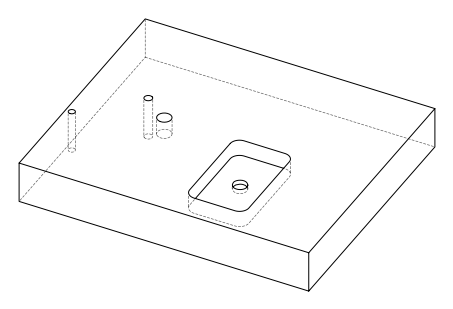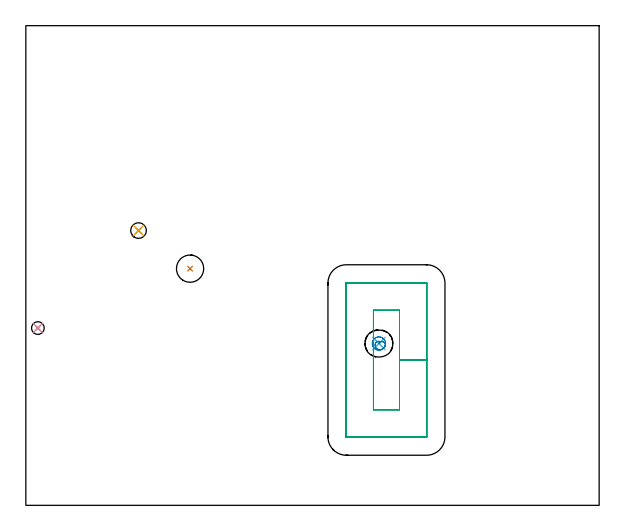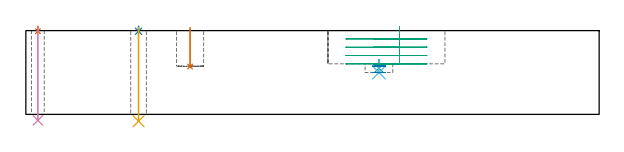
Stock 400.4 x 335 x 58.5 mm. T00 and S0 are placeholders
(PLAN: 9 operations, 6 tool changes, 6 min)
(1 SPOT_DRILL | STEP1HOLE | NXT0321_9005460120000 | 0.03 min | 1 mm3)
(2 SPOT_DRILL_1 | STEP1HOLE_1 | NXT0321_9005460120000 | 0.03 min | 2 mm3)
(3 SPOT_DRILL_2 | STEP1POCKET | NXT0321_9005460120000 | 0.05 min | 2798 mm3)
(4 DRILL_THROUGH_HOLE_INTO_CENTER | STEP1HOLE | UGT0301_205 | 0.26 min | 3618 mm3)
(5 DRILL_THROUGH_HOLE_INTO_CENTER_1 | STEP1HOLE_1 | UGT0301_221 | 0.26 min | 5438 mm3)
(6 DRILL_BLIND_HOLE_INTO_CENTER | STEP1POCKET | NXT0301_128 | 0.04 min | 384 mm3)
(7 INDEXABLE_INSERT_DRILL_BLIND_HOLE_FROM_SOLID | STEP1POCKET_1 | NXT0302_009 | 0.11 min | 7043 mm3)
(8 MILL_ROUGH_BLIND_HOLE_CONTOUR | STEP1POCKET | NXT0201_013 | Spiral | 0.43 min | 5376 mm3)
(9 MILL_RECTANGULAR_POCKET | POCKET_RECTANGULAR_STRAIGHT | UGT0201_109 | Follow Part, ap 6.35, ae 75% | 4.74 min | 242099 mm3)
(TOOL NXT0321_9005460120000 | NC Spot Drill, 142deg, 12mm, Carbide, Uncoated | D12 PA142 FL30 Z2)
(TOOL UGT0301_205 | Twist Drill 8.9 mm | D8.9 PA118 FL78 Z2)
(TOOL UGT0301_221 | Twist Drill 10.9 mm | D10.9 PA118 FL92 Z2)
(TOOL NXT0301_128 | Carbide Drill 12mm [861.1-1200-036A1-GP GC34] | D12 PA150 FL37.4 Z2)
(TOOL NXT0302_009 | Index. Insert Drill 19mm [880-D1900L25-05] | D19 PA176 FL95 Z2)
(TOOL NXT0201_013 | ENDMILL 10mm | D10 FL30 Z4)
(TOOL UGT0201_109 | End Mill 25.4 mm | D25.4 FL25 Z2)
(OP 1 SPOT_DRILL)
G17 G21 G94 G90
T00 M6
G54
G17 G0 G90 X8.4 Y123.8 S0 M3
G43 Z68.5 H0
G94 G81 G98 Z58.117 F250. R61.5
G80
M5
M2
(OP 2 SPOT_DRILL_1)
G17 G21 G94 G90
T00 M6
G54
G17 G0 G90 X78.7 Y191.9 S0 M3
G43 Z68.5 H0
G94 G81 G98 Z58.031 F250. R61.5
G80
M5
M2
(OP 3 SPOT_DRILL_2)
G17 G21 G94 G90
T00 M6
G54
G17 G0 G90 X246.6 Y113. S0 M3
G43 Z68.5 H0
G94 G81 G98 Z32.3 F250. R38.3
G80
M5
M2
(OP 4 DRILL_THROUGH_HOLE_INTO_CENTER)
G17 G21 G94 G90
T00 M6
G54
G17 G0 G90 X8.4 Y123.8 S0 M3
G43 Z68.5 H0
G94 G73 G98 Z-4.174 F250. Q7.834 R60.5
G80
M5
M2
(OP 5 DRILL_THROUGH_HOLE_INTO_CENTER_1)
G17 G21 G94 G90
T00 M6
G54
G17 G0 G90 X78.7 Y191.9 S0 M3
G43 Z68.5 H0
G94 G73 G98 Z-4.775 F250. Q10.546 R60.5
G80
M5
M2
(OP 6 DRILL_BLIND_HOLE_INTO_CENTER)
G17 G21 G94 G90
T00 M6
G54
G17 G0 G90 X246.6 Y113. S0 M3
G43 Z68.5 H1
G94 G81 G98 Z29.2 F250. R37.3
G80
M5
M2
(OP 7 INDEXABLE_INSERT_DRILL_BLIND_HOLE_FROM_SOLID)
G17 G21 G94 G90
T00 M6
G54
G17 G0 G90 X114.7 Y165.3 S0 M3
G43 Z68.5 H1
G94 G81 G98 Z33.4 F250. R60.5
G80
M5
M2
(OP 8 MILL_ROUGH_BLIND_HOLE_CONTOUR)
G17 G21 G94 G90
T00 M6
G54
G17 G0 G90 X246.6 Y113. S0 M3
G43 Z68.5 H0
Z33.75
G94 G3 X246.77 Y114.54 R0.779 F250.
X244.331 Y113.507 R2.278
X245.851 Y109.028 R3.076
X250.807 Y111.02 R3.923
X248.58 Y117.207 R4.65
X250.807 Y111.02 R-4.65
X249.694 Y114.114 R2.325
X246.6 Y113. R2.325
G0 Z29.2
G3 X246.77 Y114.54 R0.779
X244.331 Y113.507 R2.278
X245.851 Y109.028 R3.076
X250.807 Y111.02 R3.923
X248.58 Y117.207 R4.65
X250.807 Y111.02 R-4.65
X249.694 Y114.114 R2.325
X246.6 Y113. R2.325
G0 Z68.5
M5
M2
(OP 9 MILL_RECTANGULAR_POCKET)
G17 G21 G94 G90
T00 M6
G54
G17 G0 G90 X260.95 Y68.658 S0 M3
G43 Z68.5 H0
Z61.5
G94 G1 Y101.5 Z52.7 F250.
Y136.25 F500.
X242.75
Y66.75
X260.95
Y101.5
X280.
Y155.2
X279.995 Y155.255
X279.955 Y155.295
X279.9 Y155.3
X223.8
X223.745 Y155.295
X223.705 Y155.255
X223.7 Y155.2
Y47.8
X223.705 Y47.745
X223.745 Y47.705
X223.8 Y47.7
X279.9
X279.955 Y47.705
X279.995 Y47.745
X280. Y47.8
Y101.5
Y102.5
G0 X260.95 Y68.658 Z55.7
G1 Y101.5 Z46.9 F250.
Y136.25 F500.
X242.75
Y66.75
X260.95
Y101.5
X280.
Y155.2
X279.995 Y155.255
X279.955 Y155.295
X279.9 Y155.3
X223.8
X223.745 Y155.295
X223.705 Y155.255
X223.7 Y155.2
Y47.8
X223.705 Y47.745
X223.745 Y47.705
X223.8 Y47.7
X279.9
X279.955 Y47.705
X279.995 Y47.745
X280. Y47.8
Y101.5
Y102.5
G0 X260.95 Y68.658 Z49.9
G1 Y101.5 Z41.1 F250.
Y136.25 F500.
X242.75
Y66.75
X260.95
Y101.5
X280.
Y155.2
X279.995 Y155.255
X279.955 Y155.295
X279.9 Y155.3
X223.8
X223.745 Y155.295
X223.705 Y155.255
X223.7 Y155.2
Y47.8
X223.705 Y47.745
X223.745 Y47.705
X223.8 Y47.7
X279.9
X279.955 Y47.705
X279.995 Y47.745
X280. Y47.8
Y101.5
Y102.5
G0 X260.95 Y68.658 Z44.1
G1 Y101.5 Z35.3 F250.
Y136.25 F500.
X242.75
Y66.75
X260.95
Y101.5
X280.
Y155.2
X279.995 Y155.255
X279.955 Y155.295
X279.9 Y155.3
X223.8
X223.745 Y155.295
X223.705 Y155.255
X223.7 Y155.2
Y47.8
X223.705 Y47.745
X223.745 Y47.705
X223.8 Y47.7
X279.9
X279.955 Y47.705
X279.995 Y47.745
X280. Y47.8
Y101.5
Y102.5
G0 Z68.5
M5
M2
